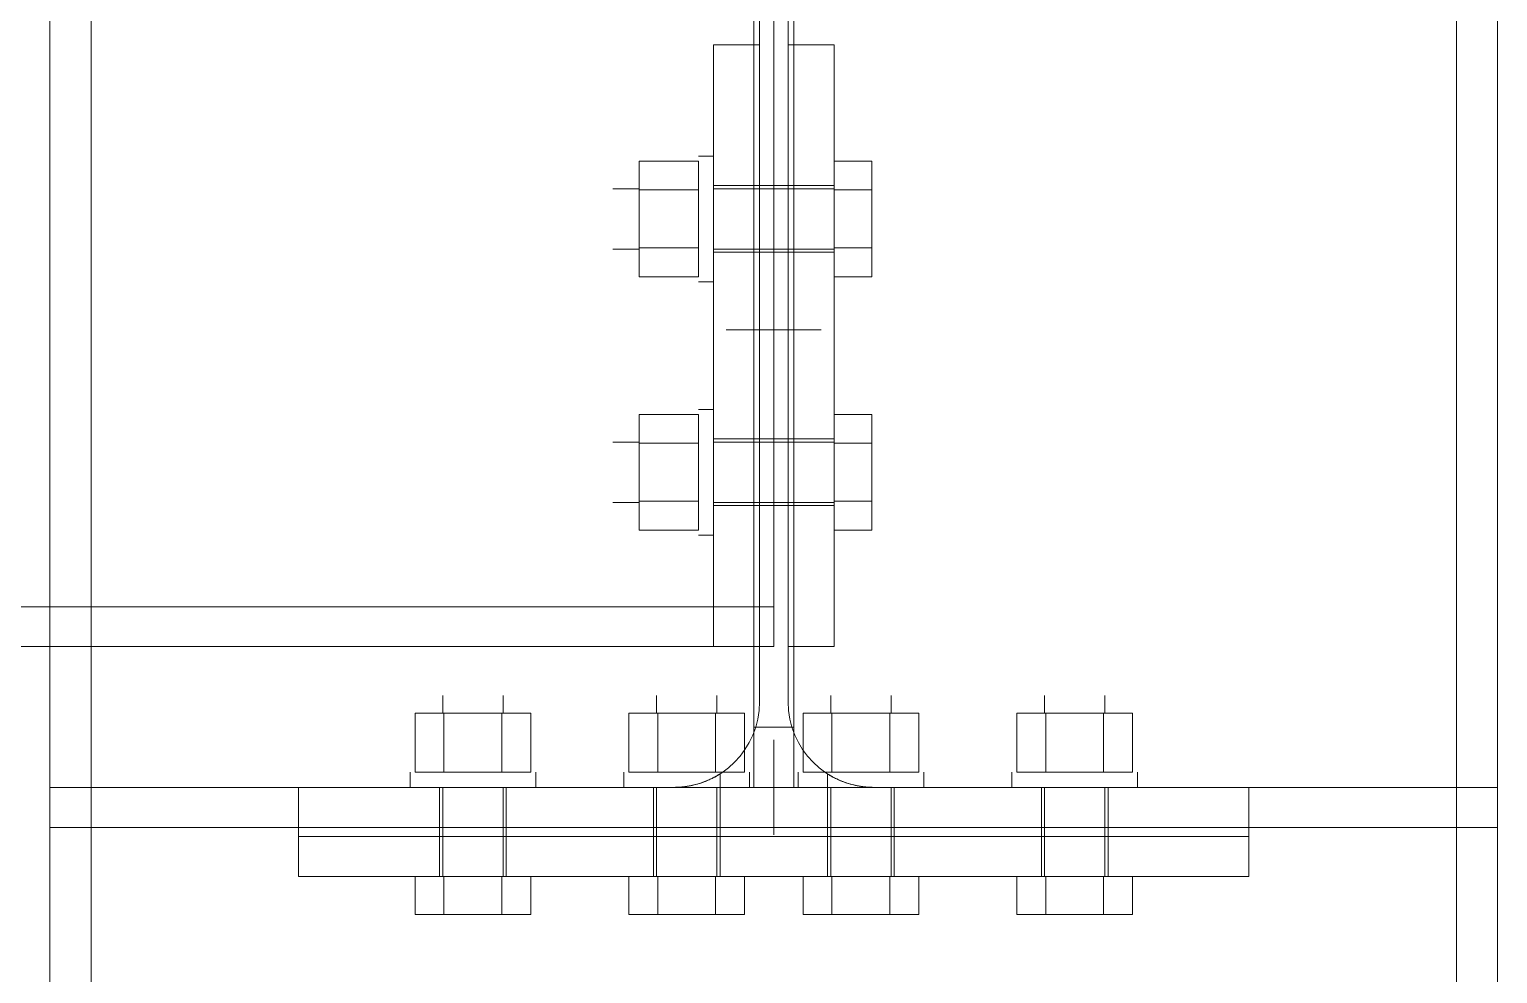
# Model space of a CAD drawing. Header units: millimetres. Extents: x -6949 to 83354, y -55091 to 16861.
# Drawn here: x 37265 to 37728.5, y 3646.7 to 3944.9 of the extents above; entities that cross this region are included whole.
import ezdxf

# ---------------------------------------------------------------- set-up
doc = ezdxf.new("R2010")
doc.units = ezdxf.units.MM
for name, color, linetype, lineweight in [('S-BEAM', 7, 'Continuous', 18), ('S-COLS', 7, 'Continuous', 18), ('S-FSTN', 7, 'Continuous', 18)]:
    doc.layers.add(name, color=color, linetype=linetype, lineweight=lineweight)

# ---------------------------------------------------------------- blocks, each defined once
blk = doc.blocks.new('Sezioni circolari cave-Pilastro - H457x12_5-414954-Est')
at = {"layer": 'S-COLS'}
for p, q in [((-215.5, 12000.000384), (-215.5, 0)), ((228.5, 0), (228.5, 12000.000384))]:
    blk.add_line(p, q, dxfattribs=at)
blk = doc.blocks.new('h-wide flange beams - HE260A-400164-Est')
at = {"layer": 'S-BEAM'}
for p, q in [((7500.00012, 3786.500128), (7500.00012, 3963.500128)), ((7500.00012, 3963.500128), (7500.00012, 3786.500128)), ((7500.00012, 3762.500128), (7500.00012, 3786.500128)), ((7500.00012, 3786.500128), (7500.00012, 3762.500128)), ((0.00012, 3762.500128), (7500.00012, 3762.500128)), ((7500.00012, 3762.500128), (0.00012, 3762.500128)), ((0.00012, 3762.500128), (7500.00012, 3762.500128)), ((7500.00012, 3762.500128), (7500.00012, 3762.500128)), ((7500.00012, 3762.500128), (7500.00012, 3762.500128)), ((7500.00012, 3762.500128), (7500.00012, 3750.000128)), ((7500.00012, 3750.000128), (7500.00012, 3762.500128)), ((0.00012, 3750.000128), (7500.00012, 3750.000128)), ((0.00012, 3750.000128), (7500.00012, 3750.000128)), ((7500.00012, 3750.000128), (7500.00012, 3750.000128))]:
    blk.add_line(p, q, dxfattribs=at)
blk = doc.blocks.new('h-wide flange beams - HE320A-420337-Est')
at = {"layer": 'S-BEAM'}
for p, q in [((7350.00024, 3984.5), (7350.00024, 4000)), ((7350.00024, 4000), (7650.00024, 4000)), ((7650.00024, 4000), (7350.00024, 4000)), ((7350.00024, 4000), (7350.00024, 3984.5)), ((7350.00024, 4000), (7350.00024, 4000)), ((7650.00024, 4000), (7650.00024, 3984.5)), ((7650.00024, 3984.5), (7650.00024, 4000)), ((7650.00024, 4000), (7650.00024, 4000)), ((7468.50024, 3984.5), (7350.00024, 3984.5)), ((7350.00024, 3984.5), (7468.50024, 3984.5)), ((7350.00024, 3984.5), (7350.00024, 3984.5)), ((7650.00024, 3984.5), (7531.50024, 3984.5)), ((7531.50024, 3984.5), (7650.00024, 3984.5)), ((7650.00024, 3984.5), (7650.00024, 3984.5)), ((7495.50024, 3732.5), (7495.50024, 3957.5)), ((7495.50024, 3957.5), (7495.50024, 3732.5)), ((7504.50024, 3957.5), (7504.50024, 3732.5)), ((7504.50024, 3732.5), (7504.50024, 3957.5)), ((7350.00024, 3705.5), (7468.50024, 3705.5)), ((7350.00024, 3690), (7350.00024, 3705.5)), ((7350.00024, 3705.5), (7350.00024, 3690)), ((7468.50024, 3705.5), (7350.00024, 3705.5)), ((7350.00024, 3705.5), (7350.00024, 3705.5)), ((7531.50024, 3705.5), (7650.00024, 3705.5)), ((7650.00024, 3705.5), (7531.50024, 3705.5)), ((7650.00024, 3705.5), (7650.00024, 3690)), ((7650.00024, 3690), (7650.00024, 3705.5)), ((7650.00024, 3705.5), (7650.00024, 3705.5)), ((7650.00024, 3690), (7350.00024, 3690)), ((7350.00024, 3690), (7650.00024, 3690)), ((7350.00024, 3690), (7350.00024, 3690)), ((7650.00024, 3690), (7650.00024, 3690))]:
    blk.add_line(p, q, dxfattribs=at)
for centre, start, end in [((7468.50024, 3957.5), 0, 90), ((7468.50024, 3957.5), 0, 90), ((7531.50024, 3957.5), 90, 180), ((7531.50024, 3957.5), 90, 180), ((7468.50024, 3732.5), 270, 360), ((7468.50024, 3732.5), 270, 0), ((7531.50024, 3732.5), 180, 270), ((7531.50024, 3732.5), 180, 270)]:
    blk.add_arc(centre, 27, start, end, dxfattribs=at)

msp = doc.modelspace()

# ---------------------------------------------------------------- linework, layer by layer
at = {"layer": 'S-BEAM'}
for p, q in [((37495.5, 3957.5), (37495.5, 3732.5)), ((37504.5, 3732.5), (37504.5, 3957.5)), ((37504.5, 3895.53), (37495.5, 3895.53)), ((37504.5, 3895.53), (37495.5, 3895.53)), ((37495.5, 3874.47), (37504.5, 3874.47)), ((37495.5, 3874.47), (37504.5, 3874.47)), ((37504.5, 3815.53), (37495.5, 3815.53)), ((37504.5, 3815.53), (37495.5, 3815.53)), ((37495.5, 3794.47), (37504.5, 3794.47)), ((37495.5, 3794.47), (37504.5, 3794.47)), ((37483.03, 3690), (37483.03, 3709.73)), ((37483.03, 3690), (37483.03, 3709.73)), ((37516.98, 3709.73), (37516.98, 3690)), ((37516.98, 3709.73), (37516.98, 3690)), ((37468.5, 3705.5), (37350, 3705.5)), ((37350, 3705.5), (37350, 3690)), ((37461.98, 3705.5), (37461.98, 3690)), ((37461.98, 3705.5), (37461.98, 3690)), ((37650, 3705.5), (37531.5, 3705.5)), ((37538.03, 3690), (37538.03, 3705.5)), ((37538.03, 3690), (37538.03, 3705.5)), ((37650, 3690), (37650, 3705.5)), ((37350, 3690), (37650, 3690))]:
    msp.add_line(p, q, dxfattribs=at)
for centre, start, end in [((37468.5, 3732.5), 270, 0), ((37531.5, 3732.5), 180, 270)]:
    msp.add_arc(centre, 27, start, end, dxfattribs=at)
for points, knots in [([(37472.5, 3705.8), (37474.11, 3706.04), (37476.33, 3706.59), (37478.64, 3707.46), (37479.75, 3707.95), (37480.54, 3708.33), (37481.23, 3708.69), (37481.8, 3709), (37482.29, 3709.29), (37482.68, 3709.52), (37482.92, 3709.67), (37483.03, 3709.74), (37483.01, 3709.73), (37482.85, 3709.63), (37482.49, 3709.41), (37482, 3709.12), (37481.44, 3708.8), (37480.56, 3708.33), (37478.85, 3707.53), (37476.2, 3706.54), (37473.79, 3705.99), (37472.5, 3705.8)], [-1, -1, -1, -1, -0.861111, -0.791667, -0.756944, -0.722222, -0.6875, -0.652778, -0.618056, -0.583333, -0.548611, -0.513889, -0.479167, -0.444444, -0.388889, -0.361111, -0.333333, -0.277778, -0.222222, -0.111111, 0, 0, 0, 0]), ([(37472.5, 3705.8), (37474.11, 3706.04), (37476.33, 3706.59), (37478.64, 3707.46), (37479.75, 3707.95), (37480.54, 3708.33), (37481.23, 3708.69), (37481.8, 3709), (37482.29, 3709.29), (37482.68, 3709.52), (37482.92, 3709.67), (37483.03, 3709.74), (37483.01, 3709.73), (37482.85, 3709.63), (37482.49, 3709.41), (37482, 3709.12), (37481.44, 3708.8), (37480.56, 3708.33), (37478.85, 3707.53), (37476.2, 3706.54), (37473.79, 3705.99), (37472.5, 3705.8)], [-1, -1, -1, -1, -0.861111, -0.791667, -0.756944, -0.722222, -0.6875, -0.652778, -0.618056, -0.583333, -0.548611, -0.513889, -0.479167, -0.444444, -0.388889, -0.361111, -0.333333, -0.277778, -0.222222, -0.111111, 0, 0, 0, 0]), ([(37527.5, 3705.8), (37526.21, 3705.99), (37523.8, 3706.54), (37521.15, 3707.53), (37519.44, 3708.33), (37518.56, 3708.8), (37518, 3709.12), (37517.51, 3709.41), (37517.15, 3709.63), (37516.99, 3709.73), (37516.98, 3709.74), (37517.09, 3709.67), (37517.33, 3709.52), (37517.71, 3709.29), (37518.2, 3709), (37518.77, 3708.69), (37519.47, 3708.33), (37520.25, 3707.95), (37521.37, 3707.46), (37523.67, 3706.59), (37525.89, 3706.04), (37527.5, 3705.8)], [0, 0, 0, 0, 0.111111, 0.222222, 0.277778, 0.333333, 0.361111, 0.388889, 0.444444, 0.479167, 0.513889, 0.548611, 0.583333, 0.618056, 0.652778, 0.6875, 0.722222, 0.756944, 0.791667, 0.861111, 1, 1, 1, 1]), ([(37527.5, 3705.8), (37526.21, 3705.99), (37523.8, 3706.54), (37521.15, 3707.53), (37519.44, 3708.33), (37518.56, 3708.8), (37518, 3709.12), (37517.51, 3709.41), (37517.15, 3709.63), (37516.99, 3709.73), (37516.98, 3709.74), (37517.09, 3709.67), (37517.33, 3709.52), (37517.71, 3709.29), (37518.2, 3709), (37518.77, 3708.69), (37519.47, 3708.33), (37520.25, 3707.95), (37521.37, 3707.46), (37523.67, 3706.59), (37525.89, 3706.04), (37527.5, 3705.8)], [0, 0, 0, 0, 0.111111, 0.222222, 0.277778, 0.333333, 0.361111, 0.388889, 0.444444, 0.479167, 0.513889, 0.548611, 0.583333, 0.618056, 0.652778, 0.6875, 0.722222, 0.756944, 0.791667, 0.861111, 1, 1, 1, 1])]:
    msp.add_open_spline(points, degree=3, knots=knots, dxfattribs=at)
for points in [[(37468.5, 3705.5), (37469.15, 3705.5), (37470.46, 3705.55), (37471.82, 3705.7), (37472.5, 3705.8)], [(37468.5, 3705.5), (37469.15, 3705.5), (37470.46, 3705.55), (37471.82, 3705.7), (37472.5, 3705.8)], [(37468.5, 3705.5), (37469.15, 3705.5), (37470.46, 3705.55), (37471.82, 3705.7), (37472.5, 3705.8)], [(37468.5, 3705.5), (37469.15, 3705.5), (37470.46, 3705.55), (37471.82, 3705.7), (37472.5, 3705.8)], [(37531.5, 3705.5), (37530.86, 3705.5), (37529.54, 3705.55), (37528.19, 3705.7), (37527.5, 3705.8)], [(37531.5, 3705.5), (37530.86, 3705.5), (37529.54, 3705.55), (37528.19, 3705.7), (37527.5, 3705.8)], [(37531.5, 3705.5), (37530.86, 3705.5), (37529.54, 3705.55), (37528.19, 3705.7), (37527.5, 3705.8)], [(37531.5, 3705.5), (37530.86, 3705.5), (37529.54, 3705.55), (37528.19, 3705.7), (37527.5, 3705.8)]]:
    msp.add_open_spline(points, degree=3, dxfattribs=at)
at = {"layer": 'S-COLS'}
for p, q in [((37271.5, 12000), (37271.5, 0)), ((37284.5, 12000), (37284.5, 0)), ((37284.5, 12000), (37284.5, 0)), ((37715.5, 0), (37715.5, 12000)), ((37728.5, 0), (37728.5, 12000)), ((37728.5, 0), (37728.5, 12000))]:
    msp.add_line(p, q, dxfattribs=at)
at = {"layer": 'S-FSTN'}
for p, q in [((37493.65, 3705.5), (37493.65, 3984.5)), ((37506.35, 3984.5), (37506.35, 3705.5)), ((37480.95, 3750), (37480.95, 3940)), ((37480.95, 3940), (37493.65, 3940)), ((37493.65, 3750), (37493.65, 3940)), ((37493.65, 3940), (37495.5, 3940)), ((37493.65, 3940), (37493.65, 3750)), ((37495.5, 3940), (37495.5, 3750)), ((37504.5, 3750), (37504.5, 3940)), ((37506.35, 3940), (37504.5, 3940)), ((37506.35, 3940), (37506.35, 3750)), ((37506.35, 3750), (37506.35, 3940)), ((37506.35, 3940), (37519.05, 3940)), ((37519.05, 3940), (37519.05, 3750)), ((37457.54, 3894.13), (37457.54, 3903.26)), ((37476.19, 3903.26), (37457.54, 3903.26)), ((37457.54, 3894.13), (37457.54, 3903.26)), ((37476.19, 3903.26), (37457.54, 3903.26)), ((37457.54, 3894.13), (37457.54, 3903.26)), ((37476.19, 3903.26), (37457.54, 3903.26)), ((37457.54, 3894.13), (37457.54, 3903.26)), ((37476.19, 3903.26), (37457.54, 3903.26)), ((37480.95, 3904.84), (37476.19, 3904.84)), ((37480.95, 3904.84), (37476.19, 3904.84)), ((37480.95, 3904.84), (37476.19, 3904.84)), ((37480.95, 3904.84), (37476.19, 3904.84)), ((37476.19, 3903.26), (37476.19, 3894.13)), ((37476.19, 3903.26), (37476.19, 3894.13)), ((37476.19, 3903.26), (37476.19, 3894.13)), ((37476.19, 3903.26), (37476.19, 3894.13)), ((37519.05, 3894.13), (37519.05, 3903.26)), ((37530.96, 3903.26), (37519.05, 3903.26)), ((37519.05, 3894.13), (37519.05, 3903.26)), ((37530.96, 3903.26), (37519.05, 3903.26)), ((37519.05, 3894.13), (37519.05, 3903.26)), ((37530.96, 3903.26), (37519.05, 3903.26)), ((37519.05, 3894.13), (37519.05, 3903.26)), ((37530.96, 3903.26), (37519.05, 3903.26)), ((37530.96, 3903.26), (37530.96, 3894.13)), ((37530.96, 3903.26), (37530.96, 3894.13)), ((37530.96, 3903.26), (37530.96, 3894.13)), ((37530.96, 3903.26), (37530.96, 3894.13)), ((37457.54, 3894.52), (37449.2, 3894.52)), ((37457.54, 3894.52), (37449.2, 3894.52)), ((37457.54, 3894.52), (37449.2, 3894.52)), ((37457.54, 3894.52), (37449.2, 3894.52)), ((37457.54, 3875.87), (37457.54, 3894.13)), ((37476.19, 3894.13), (37457.54, 3894.13)), ((37476.19, 3894.13), (37457.54, 3894.13)), ((37457.54, 3875.87), (37457.54, 3894.13)), ((37476.19, 3894.13), (37457.54, 3894.13)), ((37476.19, 3894.13), (37457.54, 3894.13)), ((37457.54, 3875.87), (37457.54, 3894.13)), ((37476.19, 3894.13), (37457.54, 3894.13)), ((37476.19, 3894.13), (37457.54, 3894.13)), ((37457.54, 3875.87), (37457.54, 3894.13)), ((37476.19, 3894.13), (37457.54, 3894.13)), ((37476.19, 3894.13), (37457.54, 3894.13)), ((37476.19, 3894.13), (37476.19, 3875.87)), ((37476.19, 3894.13), (37476.19, 3875.87)), ((37476.19, 3894.13), (37476.19, 3875.87)), ((37476.19, 3894.13), (37476.19, 3875.87)), ((37493.65, 3895.53), (37480.95, 3895.53)), ((37493.65, 3895.53), (37480.95, 3895.53)), ((37493.65, 3895.53), (37480.95, 3895.53)), ((37493.65, 3895.53), (37480.95, 3895.53)), ((37519.05, 3894.52), (37480.95, 3894.52)), ((37519.05, 3894.52), (37480.95, 3894.52)), ((37519.05, 3894.52), (37480.95, 3894.52)), ((37519.05, 3894.52), (37480.95, 3894.52)), ((37495.5, 3895.53), (37493.65, 3895.53)), ((37495.5, 3895.53), (37493.65, 3895.53)), ((37506.35, 3895.53), (37493.65, 3895.53)), ((37506.35, 3895.53), (37493.65, 3895.53)), ((37506.35, 3895.53), (37504.5, 3895.53)), ((37506.35, 3895.53), (37504.5, 3895.53)), ((37519.05, 3895.53), (37506.35, 3895.53)), ((37519.05, 3895.53), (37506.35, 3895.53)), ((37519.05, 3895.53), (37506.35, 3895.53)), ((37519.05, 3895.53), (37506.35, 3895.53)), ((37519.05, 3875.87), (37519.05, 3894.13)), ((37530.96, 3894.13), (37519.05, 3894.13)), ((37530.96, 3894.13), (37519.05, 3894.13)), ((37519.05, 3875.87), (37519.05, 3894.13)), ((37530.96, 3894.13), (37519.05, 3894.13)), ((37530.96, 3894.13), (37519.05, 3894.13)), ((37519.05, 3875.87), (37519.05, 3894.13)), ((37530.96, 3894.13), (37519.05, 3894.13)), ((37530.96, 3894.13), (37519.05, 3894.13)), ((37519.05, 3875.87), (37519.05, 3894.13)), ((37530.96, 3894.13), (37519.05, 3894.13)), ((37530.96, 3894.13), (37519.05, 3894.13)), ((37530.96, 3894.13), (37530.96, 3875.87)), ((37530.96, 3894.13), (37530.96, 3875.87)), ((37530.96, 3894.13), (37530.96, 3875.87)), ((37530.96, 3894.13), (37530.96, 3875.87)), ((37449.2, 3875.47), (37457.54, 3875.47)), ((37449.2, 3875.47), (37457.54, 3875.47)), ((37449.2, 3875.47), (37457.54, 3875.47)), ((37449.2, 3875.47), (37457.54, 3875.47)), ((37457.54, 3866.74), (37457.54, 3875.87)), ((37476.19, 3875.87), (37457.54, 3875.87)), ((37476.19, 3875.87), (37457.54, 3875.87)), ((37457.54, 3866.74), (37457.54, 3875.87)), ((37476.19, 3875.87), (37457.54, 3875.87)), ((37476.19, 3875.87), (37457.54, 3875.87)), ((37457.54, 3866.74), (37457.54, 3875.87)), ((37476.19, 3875.87), (37457.54, 3875.87)), ((37476.19, 3875.87), (37457.54, 3875.87)), ((37457.54, 3866.74), (37457.54, 3875.87)), ((37476.19, 3875.87), (37457.54, 3875.87)), ((37476.19, 3875.87), (37457.54, 3875.87)), ((37476.19, 3875.87), (37476.19, 3866.74)), ((37476.19, 3875.87), (37476.19, 3866.74)), ((37476.19, 3875.87), (37476.19, 3866.74)), ((37476.19, 3875.87), (37476.19, 3866.74)), ((37480.95, 3875.47), (37519.05, 3875.47)), ((37480.95, 3875.47), (37519.05, 3875.47)), ((37480.95, 3875.47), (37519.05, 3875.47)), ((37480.95, 3875.47), (37519.05, 3875.47)), ((37519.05, 3866.74), (37519.05, 3875.87)), ((37530.96, 3875.87), (37519.05, 3875.87)), ((37530.96, 3875.87), (37519.05, 3875.87)), ((37519.05, 3866.74), (37519.05, 3875.87)), ((37530.96, 3875.87), (37519.05, 3875.87)), ((37530.96, 3875.87), (37519.05, 3875.87)), ((37519.05, 3866.74), (37519.05, 3875.87)), ((37530.96, 3875.87), (37519.05, 3875.87)), ((37530.96, 3875.87), (37519.05, 3875.87)), ((37519.05, 3866.74), (37519.05, 3875.87)), ((37530.96, 3875.87), (37519.05, 3875.87)), ((37530.96, 3875.87), (37519.05, 3875.87)), ((37530.96, 3875.87), (37530.96, 3866.74)), ((37530.96, 3875.87), (37530.96, 3866.74)), ((37530.96, 3875.87), (37530.96, 3866.74)), ((37530.96, 3875.87), (37530.96, 3866.74)), ((37480.95, 3874.47), (37493.65, 3874.47)), ((37480.95, 3874.47), (37493.65, 3874.47)), ((37480.95, 3874.47), (37493.65, 3874.47)), ((37480.95, 3874.47), (37493.65, 3874.47)), ((37493.65, 3874.47), (37495.5, 3874.47)), ((37493.65, 3874.47), (37495.5, 3874.47)), ((37493.65, 3874.47), (37506.35, 3874.47)), ((37493.65, 3874.47), (37506.35, 3874.47)), ((37504.5, 3874.47), (37506.35, 3874.47)), ((37504.5, 3874.47), (37506.35, 3874.47)), ((37506.35, 3874.47), (37519.05, 3874.47)), ((37506.35, 3874.47), (37519.05, 3874.47)), ((37506.35, 3874.47), (37519.05, 3874.47)), ((37506.35, 3874.47), (37519.05, 3874.47)), ((37476.19, 3866.74), (37457.54, 3866.74)), ((37476.19, 3866.74), (37457.54, 3866.74)), ((37476.19, 3866.74), (37457.54, 3866.74)), ((37476.19, 3866.74), (37457.54, 3866.74)), ((37530.96, 3866.74), (37519.05, 3866.74)), ((37530.96, 3866.74), (37519.05, 3866.74)), ((37530.96, 3866.74), (37519.05, 3866.74)), ((37530.96, 3866.74), (37519.05, 3866.74)), ((37476.19, 3865.16), (37480.95, 3865.16)), ((37476.19, 3865.16), (37480.95, 3865.16)), ((37476.19, 3865.16), (37480.95, 3865.16)), ((37476.19, 3865.16), (37480.95, 3865.16)), ((37500, 3865), (37500, 3835)), ((37515, 3850), (37485, 3850)), ((37480.95, 3824.84), (37476.19, 3824.84)), ((37480.95, 3824.84), (37476.19, 3824.84)), ((37480.95, 3824.84), (37476.19, 3824.84)), ((37480.95, 3824.84), (37476.19, 3824.84)), ((37457.54, 3814.13), (37457.54, 3823.26)), ((37476.19, 3823.26), (37457.54, 3823.26)), ((37457.54, 3814.13), (37457.54, 3823.26)), ((37476.19, 3823.26), (37457.54, 3823.26)), ((37457.54, 3814.13), (37457.54, 3823.26)), ((37476.19, 3823.26), (37457.54, 3823.26)), ((37457.54, 3814.13), (37457.54, 3823.26)), ((37476.19, 3823.26), (37457.54, 3823.26)), ((37476.19, 3823.26), (37476.19, 3814.13)), ((37476.19, 3823.26), (37476.19, 3814.13)), ((37476.19, 3823.26), (37476.19, 3814.13)), ((37476.19, 3823.26), (37476.19, 3814.13)), ((37519.05, 3814.13), (37519.05, 3823.26)), ((37530.96, 3823.26), (37519.05, 3823.26)), ((37519.05, 3814.13), (37519.05, 3823.26)), ((37530.96, 3823.26), (37519.05, 3823.26)), ((37519.05, 3814.13), (37519.05, 3823.26)), ((37530.96, 3823.26), (37519.05, 3823.26)), ((37519.05, 3814.13), (37519.05, 3823.26)), ((37530.96, 3823.26), (37519.05, 3823.26)), ((37530.96, 3823.26), (37530.96, 3814.13)), ((37530.96, 3823.26), (37530.96, 3814.13)), ((37530.96, 3823.26), (37530.96, 3814.13)), ((37530.96, 3823.26), (37530.96, 3814.13)), ((37493.65, 3815.53), (37480.95, 3815.53)), ((37493.65, 3815.53), (37480.95, 3815.53)), ((37493.65, 3815.53), (37480.95, 3815.53)), ((37493.65, 3815.53), (37480.95, 3815.53)), ((37495.5, 3815.53), (37493.65, 3815.53)), ((37495.5, 3815.53), (37493.65, 3815.53)), ((37506.35, 3815.53), (37493.65, 3815.53)), ((37506.35, 3815.53), (37493.65, 3815.53)), ((37506.35, 3815.53), (37504.5, 3815.53)), ((37506.35, 3815.53), (37504.5, 3815.53)), ((37519.05, 3815.53), (37506.35, 3815.53)), ((37519.05, 3815.53), (37506.35, 3815.53)), ((37519.05, 3815.53), (37506.35, 3815.53)), ((37519.05, 3815.53), (37506.35, 3815.53)), ((37457.54, 3814.52), (37449.2, 3814.52)), ((37457.54, 3814.52), (37449.2, 3814.52)), ((37457.54, 3814.52), (37449.2, 3814.52)), ((37457.54, 3814.52), (37449.2, 3814.52)), ((37457.54, 3795.87), (37457.54, 3814.13)), ((37476.19, 3814.13), (37457.54, 3814.13)), ((37476.19, 3814.13), (37457.54, 3814.13)), ((37457.54, 3795.87), (37457.54, 3814.13)), ((37476.19, 3814.13), (37457.54, 3814.13)), ((37476.19, 3814.13), (37457.54, 3814.13)), ((37457.54, 3795.87), (37457.54, 3814.13)), ((37476.19, 3814.13), (37457.54, 3814.13)), ((37476.19, 3814.13), (37457.54, 3814.13)), ((37457.54, 3795.87), (37457.54, 3814.13)), ((37476.19, 3814.13), (37457.54, 3814.13)), ((37476.19, 3814.13), (37457.54, 3814.13)), ((37476.19, 3814.13), (37476.19, 3795.87)), ((37476.19, 3814.13), (37476.19, 3795.87)), ((37476.19, 3814.13), (37476.19, 3795.87)), ((37476.19, 3814.13), (37476.19, 3795.87)), ((37519.05, 3814.52), (37480.95, 3814.52)), ((37519.05, 3814.52), (37480.95, 3814.52)), ((37519.05, 3814.52), (37480.95, 3814.52)), ((37519.05, 3814.52), (37480.95, 3814.52)), ((37519.05, 3795.87), (37519.05, 3814.13)), ((37530.96, 3814.13), (37519.05, 3814.13)), ((37530.96, 3814.13), (37519.05, 3814.13)), ((37519.05, 3795.87), (37519.05, 3814.13)), ((37530.96, 3814.13), (37519.05, 3814.13)), ((37530.96, 3814.13), (37519.05, 3814.13)), ((37519.05, 3795.87), (37519.05, 3814.13)), ((37530.96, 3814.13), (37519.05, 3814.13)), ((37530.96, 3814.13), (37519.05, 3814.13)), ((37519.05, 3795.87), (37519.05, 3814.13)), ((37530.96, 3814.13), (37519.05, 3814.13)), ((37530.96, 3814.13), (37519.05, 3814.13)), ((37530.96, 3814.13), (37530.96, 3795.87)), ((37530.96, 3814.13), (37530.96, 3795.87)), ((37530.96, 3814.13), (37530.96, 3795.87)), ((37530.96, 3814.13), (37530.96, 3795.87)), ((37449.2, 3795.47), (37457.54, 3795.47)), ((37449.2, 3795.47), (37457.54, 3795.47)), ((37449.2, 3795.47), (37457.54, 3795.47)), ((37449.2, 3795.47), (37457.54, 3795.47)), ((37457.54, 3786.74), (37457.54, 3795.87)), ((37476.19, 3795.87), (37457.54, 3795.87)), ((37476.19, 3795.87), (37457.54, 3795.87)), ((37457.54, 3786.74), (37457.54, 3795.87)), ((37476.19, 3795.87), (37457.54, 3795.87)), ((37476.19, 3795.87), (37457.54, 3795.87)), ((37457.54, 3786.74), (37457.54, 3795.87)), ((37476.19, 3795.87), (37457.54, 3795.87)), ((37476.19, 3795.87), (37457.54, 3795.87)), ((37457.54, 3786.74), (37457.54, 3795.87)), ((37476.19, 3795.87), (37457.54, 3795.87)), ((37476.19, 3795.87), (37457.54, 3795.87)), ((37476.19, 3795.87), (37476.19, 3786.74)), ((37476.19, 3795.87), (37476.19, 3786.74)), ((37476.19, 3795.87), (37476.19, 3786.74)), ((37476.19, 3795.87), (37476.19, 3786.74)), ((37480.95, 3795.47), (37519.05, 3795.47)), ((37480.95, 3795.47), (37519.05, 3795.47)), ((37480.95, 3795.47), (37519.05, 3795.47)), ((37480.95, 3795.47), (37519.05, 3795.47)), ((37480.95, 3794.47), (37493.65, 3794.47)), ((37480.95, 3794.47), (37493.65, 3794.47)), ((37480.95, 3794.47), (37493.65, 3794.47)), ((37480.95, 3794.47), (37493.65, 3794.47)), ((37493.65, 3794.47), (37495.5, 3794.47)), ((37493.65, 3794.47), (37495.5, 3794.47)), ((37493.65, 3794.47), (37506.35, 3794.47)), ((37493.65, 3794.47), (37506.35, 3794.47)), ((37504.5, 3794.47), (37506.35, 3794.47)), ((37504.5, 3794.47), (37506.35, 3794.47)), ((37506.35, 3794.47), (37519.05, 3794.47)), ((37506.35, 3794.47), (37519.05, 3794.47)), ((37506.35, 3794.47), (37519.05, 3794.47)), ((37506.35, 3794.47), (37519.05, 3794.47)), ((37519.05, 3786.74), (37519.05, 3795.87)), ((37530.96, 3795.87), (37519.05, 3795.87)), ((37530.96, 3795.87), (37519.05, 3795.87)), ((37519.05, 3786.74), (37519.05, 3795.87)), ((37530.96, 3795.87), (37519.05, 3795.87)), ((37530.96, 3795.87), (37519.05, 3795.87)), ((37519.05, 3786.74), (37519.05, 3795.87)), ((37530.96, 3795.87), (37519.05, 3795.87)), ((37530.96, 3795.87), (37519.05, 3795.87)), ((37519.05, 3786.74), (37519.05, 3795.87)), ((37530.96, 3795.87), (37519.05, 3795.87)), ((37530.96, 3795.87), (37519.05, 3795.87)), ((37530.96, 3795.87), (37530.96, 3786.74)), ((37530.96, 3795.87), (37530.96, 3786.74)), ((37530.96, 3795.87), (37530.96, 3786.74)), ((37530.96, 3795.87), (37530.96, 3786.74)), ((37476.19, 3786.74), (37457.54, 3786.74)), ((37476.19, 3786.74), (37457.54, 3786.74)), ((37476.19, 3786.74), (37457.54, 3786.74)), ((37476.19, 3786.74), (37457.54, 3786.74)), ((37476.19, 3785.16), (37480.95, 3785.16)), ((37476.19, 3785.16), (37480.95, 3785.16)), ((37476.19, 3785.16), (37480.95, 3785.16)), ((37476.19, 3785.16), (37480.95, 3785.16)), ((37530.96, 3786.74), (37519.05, 3786.74)), ((37530.96, 3786.74), (37519.05, 3786.74)), ((37530.96, 3786.74), (37519.05, 3786.74)), ((37530.96, 3786.74), (37519.05, 3786.74)), ((37480.95, 3750), (37493.65, 3750)), ((37493.65, 3750), (37495.5, 3750)), ((37506.35, 3750), (37504.5, 3750)), ((37506.35, 3750), (37519.05, 3750)), ((37395.48, 3734.45), (37395.48, 3728.92)), ((37395.48, 3734.45), (37395.48, 3728.92)), ((37414.53, 3728.92), (37414.53, 3734.45)), ((37414.53, 3728.92), (37414.53, 3734.45)), ((37462.98, 3734.45), (37462.98, 3728.92)), ((37462.98, 3734.45), (37462.98, 3728.92)), ((37482.03, 3728.92), (37482.03, 3734.45)), ((37482.03, 3728.92), (37482.03, 3734.45)), ((37517.98, 3734.45), (37517.98, 3728.92)), ((37517.98, 3734.45), (37517.98, 3728.92)), ((37537.03, 3728.92), (37537.03, 3734.45)), ((37537.03, 3728.92), (37537.03, 3734.45)), ((37585.48, 3734.45), (37585.48, 3728.92)), ((37585.48, 3734.45), (37585.48, 3728.92)), ((37604.53, 3728.92), (37604.53, 3734.45)), ((37604.53, 3728.92), (37604.53, 3734.45)), ((37386.74, 3728.92), (37395.87, 3728.92)), ((37386.74, 3710.26), (37386.74, 3728.92)), ((37386.74, 3728.92), (37395.87, 3728.92)), ((37386.74, 3710.26), (37386.74, 3728.92)), ((37395.87, 3728.92), (37414.13, 3728.92)), ((37395.87, 3710.26), (37395.87, 3728.92)), ((37395.87, 3710.26), (37395.87, 3728.92)), ((37395.87, 3728.92), (37414.13, 3728.92)), ((37395.87, 3710.26), (37395.87, 3728.92)), ((37395.87, 3710.26), (37395.87, 3728.92)), ((37414.13, 3728.92), (37423.26, 3728.92)), ((37414.13, 3710.26), (37414.13, 3728.92)), ((37414.13, 3710.26), (37414.13, 3728.92)), ((37414.13, 3728.92), (37423.26, 3728.92)), ((37414.13, 3710.26), (37414.13, 3728.92)), ((37414.13, 3710.26), (37414.13, 3728.92)), ((37423.26, 3710.26), (37423.26, 3728.92)), ((37423.26, 3710.26), (37423.26, 3728.92)), ((37454.24, 3728.92), (37463.37, 3728.92)), ((37454.24, 3710.26), (37454.24, 3728.92)), ((37454.24, 3728.92), (37463.37, 3728.92)), ((37454.24, 3710.26), (37454.24, 3728.92)), ((37463.37, 3728.92), (37481.63, 3728.92)), ((37463.37, 3710.26), (37463.37, 3728.92)), ((37463.37, 3710.26), (37463.37, 3728.92)), ((37463.37, 3728.92), (37481.63, 3728.92)), ((37463.37, 3710.26), (37463.37, 3728.92)), ((37463.37, 3710.26), (37463.37, 3728.92)), ((37481.63, 3728.92), (37490.76, 3728.92)), ((37481.63, 3710.26), (37481.63, 3728.92)), ((37481.63, 3710.26), (37481.63, 3728.92)), ((37481.63, 3728.92), (37490.76, 3728.92)), ((37481.63, 3710.26), (37481.63, 3728.92)), ((37481.63, 3710.26), (37481.63, 3728.92)), ((37490.76, 3710.26), (37490.76, 3728.92)), ((37490.76, 3710.26), (37490.76, 3728.92)), ((37509.24, 3728.92), (37518.37, 3728.92)), ((37509.24, 3710.26), (37509.24, 3728.92)), ((37509.24, 3728.92), (37518.37, 3728.92)), ((37509.24, 3710.26), (37509.24, 3728.92)), ((37518.37, 3728.92), (37536.63, 3728.92)), ((37518.37, 3710.26), (37518.37, 3728.92)), ((37518.37, 3710.26), (37518.37, 3728.92)), ((37518.37, 3728.92), (37536.63, 3728.92)), ((37518.37, 3710.26), (37518.37, 3728.92)), ((37518.37, 3710.26), (37518.37, 3728.92)), ((37536.63, 3728.92), (37545.76, 3728.92)), ((37536.63, 3710.26), (37536.63, 3728.92)), ((37536.63, 3710.26), (37536.63, 3728.92)), ((37536.63, 3728.92), (37545.76, 3728.92)), ((37536.63, 3710.26), (37536.63, 3728.92)), ((37536.63, 3710.26), (37536.63, 3728.92)), ((37545.76, 3710.26), (37545.76, 3728.92)), ((37545.76, 3710.26), (37545.76, 3728.92)), ((37576.74, 3728.92), (37585.87, 3728.92)), ((37576.74, 3710.26), (37576.74, 3728.92)), ((37576.74, 3728.92), (37585.87, 3728.92)), ((37576.74, 3710.26), (37576.74, 3728.92)), ((37585.87, 3728.92), (37604.13, 3728.92)), ((37585.87, 3710.26), (37585.87, 3728.92)), ((37585.87, 3710.26), (37585.87, 3728.92)), ((37585.87, 3728.92), (37604.13, 3728.92)), ((37585.87, 3710.26), (37585.87, 3728.92)), ((37585.87, 3710.26), (37585.87, 3728.92)), ((37604.13, 3728.92), (37613.26, 3728.92)), ((37604.13, 3710.26), (37604.13, 3728.92)), ((37604.13, 3710.26), (37604.13, 3728.92)), ((37604.13, 3728.92), (37613.26, 3728.92)), ((37604.13, 3710.26), (37604.13, 3728.92)), ((37604.13, 3710.26), (37604.13, 3728.92)), ((37613.26, 3710.26), (37613.26, 3728.92)), ((37613.26, 3710.26), (37613.26, 3728.92)), ((37493.65, 3724.55), (37506.35, 3724.55)), ((37500, 3720.5), (37500, 3690.5)), ((37500, 3720.5), (37500, 3690.5)), ((37385.16, 3710.26), (37385.16, 3705.5)), ((37385.16, 3710.26), (37385.16, 3705.5)), ((37395.87, 3710.26), (37386.74, 3710.26)), ((37395.87, 3710.26), (37386.74, 3710.26)), ((37414.13, 3710.26), (37395.87, 3710.26)), ((37414.13, 3710.26), (37395.87, 3710.26)), ((37423.26, 3710.26), (37414.13, 3710.26)), ((37423.26, 3710.26), (37414.13, 3710.26)), ((37424.84, 3705.5), (37424.84, 3710.26)), ((37424.84, 3705.5), (37424.84, 3710.26)), ((37452.66, 3710.26), (37452.66, 3705.5)), ((37452.66, 3710.26), (37452.66, 3705.5)), ((37463.37, 3710.26), (37454.24, 3710.26)), ((37463.37, 3710.26), (37454.24, 3710.26)), ((37481.63, 3710.26), (37463.37, 3710.26)), ((37481.63, 3710.26), (37463.37, 3710.26)), ((37490.76, 3710.26), (37481.63, 3710.26)), ((37490.76, 3710.26), (37481.63, 3710.26)), ((37492.34, 3705.5), (37492.34, 3710.26)), ((37492.34, 3705.5), (37492.34, 3710.26)), ((37507.66, 3710.26), (37507.66, 3705.5)), ((37507.66, 3710.26), (37507.66, 3705.5)), ((37518.37, 3710.26), (37509.24, 3710.26)), ((37518.37, 3710.26), (37509.24, 3710.26)), ((37536.63, 3710.26), (37518.37, 3710.26)), ((37536.63, 3710.26), (37518.37, 3710.26)), ((37545.76, 3710.26), (37536.63, 3710.26)), ((37545.76, 3710.26), (37536.63, 3710.26)), ((37547.34, 3705.5), (37547.34, 3710.26)), ((37547.34, 3705.5), (37547.34, 3710.26)), ((37575.16, 3710.26), (37575.16, 3705.5)), ((37575.16, 3710.26), (37575.16, 3705.5)), ((37585.87, 3710.26), (37576.74, 3710.26)), ((37585.87, 3710.26), (37576.74, 3710.26)), ((37604.13, 3710.26), (37585.87, 3710.26)), ((37604.13, 3710.26), (37585.87, 3710.26)), ((37613.26, 3710.26), (37604.13, 3710.26)), ((37613.26, 3710.26), (37604.13, 3710.26)), ((37614.84, 3705.5), (37614.84, 3710.26)), ((37614.84, 3705.5), (37614.84, 3710.26)), ((37271.5, 3705.5), (37350, 3705.5)), ((37271.5, 3692.8), (37271.5, 3705.5)), ((37350, 3705.5), (37650, 3705.5)), ((37350, 3692.8), (37350, 3705.5)), ((37394.48, 3705.5), (37394.48, 3692.8)), ((37394.48, 3705.5), (37394.48, 3692.8)), ((37395.48, 3705.5), (37395.48, 3677.3)), ((37395.48, 3705.5), (37395.48, 3677.3)), ((37414.53, 3677.3), (37414.53, 3705.5)), ((37414.53, 3677.3), (37414.53, 3705.5)), ((37415.53, 3692.8), (37415.53, 3705.5)), ((37415.53, 3692.8), (37415.53, 3705.5)), ((37462.98, 3705.5), (37462.98, 3677.3)), ((37462.98, 3705.5), (37462.98, 3677.3)), ((37482.03, 3677.3), (37482.03, 3705.5)), ((37482.03, 3677.3), (37482.03, 3705.5)), ((37515, 3705.5), (37485, 3705.5)), ((37515, 3705.5), (37485, 3705.5)), ((37493.65, 3705.5), (37506.35, 3705.5)), ((37517.98, 3705.5), (37517.98, 3677.3)), ((37517.98, 3705.5), (37517.98, 3677.3)), ((37537.03, 3677.3), (37537.03, 3705.5)), ((37537.03, 3677.3), (37537.03, 3705.5)), ((37584.48, 3705.5), (37584.48, 3692.8)), ((37584.48, 3705.5), (37584.48, 3692.8)), ((37585.48, 3705.5), (37585.48, 3677.3)), ((37585.48, 3705.5), (37585.48, 3677.3)), ((37604.53, 3677.3), (37604.53, 3705.5)), ((37604.53, 3677.3), (37604.53, 3705.5)), ((37605.53, 3692.8), (37605.53, 3705.5)), ((37605.53, 3692.8), (37605.53, 3705.5)), ((37650, 3705.5), (37728.5, 3705.5)), ((37650, 3692.8), (37650, 3705.5)), ((37728.5, 3692.8), (37728.5, 3705.5)), ((37350, 3692.8), (37271.5, 3692.8)), ((37350, 3692.8), (37650, 3692.8)), ((37350, 3692.8), (37350, 3690)), ((37650, 3692.8), (37350, 3692.8)), ((37650, 3690), (37350, 3690)), ((37350, 3690), (37650, 3690)), ((37350, 3677.3), (37350, 3690)), ((37394.48, 3692.8), (37394.48, 3690)), ((37394.48, 3692.8), (37394.48, 3690)), ((37394.48, 3690), (37394.48, 3677.3)), ((37394.48, 3690), (37394.48, 3677.3)), ((37415.53, 3690), (37415.53, 3692.8)), ((37415.53, 3690), (37415.53, 3692.8)), ((37415.53, 3677.3), (37415.53, 3690)), ((37415.53, 3677.3), (37415.53, 3690)), ((37461.98, 3690), (37461.98, 3677.3)), ((37461.98, 3690), (37461.98, 3677.3)), ((37483.03, 3677.3), (37483.03, 3690)), ((37483.03, 3677.3), (37483.03, 3690)), ((37516.98, 3690), (37516.98, 3677.3)), ((37516.98, 3690), (37516.98, 3677.3)), ((37538.03, 3677.3), (37538.03, 3690)), ((37538.03, 3677.3), (37538.03, 3690)), ((37584.48, 3692.8), (37584.48, 3690)), ((37584.48, 3692.8), (37584.48, 3690)), ((37584.48, 3690), (37584.48, 3677.3)), ((37584.48, 3690), (37584.48, 3677.3)), ((37605.53, 3690), (37605.53, 3692.8)), ((37605.53, 3690), (37605.53, 3692.8)), ((37605.53, 3677.3), (37605.53, 3690)), ((37605.53, 3677.3), (37605.53, 3690)), ((37650, 3692.8), (37650, 3690)), ((37728.5, 3692.8), (37650, 3692.8)), ((37650, 3677.3), (37650, 3690)), ((37650, 3677.3), (37350, 3677.3)), ((37386.74, 3677.3), (37395.87, 3677.3)), ((37386.74, 3665.39), (37386.74, 3677.3)), ((37386.74, 3677.3), (37395.87, 3677.3)), ((37386.74, 3665.39), (37386.74, 3677.3)), ((37395.87, 3677.3), (37414.13, 3677.3)), ((37395.87, 3665.39), (37395.87, 3677.3)), ((37395.87, 3665.39), (37395.87, 3677.3)), ((37395.87, 3677.3), (37414.13, 3677.3)), ((37395.87, 3665.39), (37395.87, 3677.3)), ((37395.87, 3665.39), (37395.87, 3677.3)), ((37414.13, 3677.3), (37423.26, 3677.3)), ((37414.13, 3665.39), (37414.13, 3677.3)), ((37414.13, 3665.39), (37414.13, 3677.3)), ((37414.13, 3677.3), (37423.26, 3677.3)), ((37414.13, 3665.39), (37414.13, 3677.3)), ((37414.13, 3665.39), (37414.13, 3677.3)), ((37423.26, 3665.39), (37423.26, 3677.3)), ((37423.26, 3665.39), (37423.26, 3677.3)), ((37454.24, 3677.3), (37463.37, 3677.3)), ((37454.24, 3665.39), (37454.24, 3677.3)), ((37454.24, 3677.3), (37463.37, 3677.3)), ((37454.24, 3665.39), (37454.24, 3677.3)), ((37463.37, 3677.3), (37481.63, 3677.3)), ((37463.37, 3665.39), (37463.37, 3677.3)), ((37463.37, 3665.39), (37463.37, 3677.3)), ((37463.37, 3677.3), (37481.63, 3677.3)), ((37463.37, 3665.39), (37463.37, 3677.3)), ((37463.37, 3665.39), (37463.37, 3677.3)), ((37481.63, 3677.3), (37490.76, 3677.3)), ((37481.63, 3665.39), (37481.63, 3677.3)), ((37481.63, 3665.39), (37481.63, 3677.3)), ((37481.63, 3677.3), (37490.76, 3677.3)), ((37481.63, 3665.39), (37481.63, 3677.3)), ((37481.63, 3665.39), (37481.63, 3677.3)), ((37490.76, 3665.39), (37490.76, 3677.3)), ((37490.76, 3665.39), (37490.76, 3677.3)), ((37509.24, 3677.3), (37518.37, 3677.3)), ((37509.24, 3665.39), (37509.24, 3677.3)), ((37509.24, 3677.3), (37518.37, 3677.3)), ((37509.24, 3665.39), (37509.24, 3677.3)), ((37518.37, 3677.3), (37536.63, 3677.3)), ((37518.37, 3665.39), (37518.37, 3677.3)), ((37518.37, 3665.39), (37518.37, 3677.3)), ((37518.37, 3677.3), (37536.63, 3677.3)), ((37518.37, 3665.39), (37518.37, 3677.3)), ((37518.37, 3665.39), (37518.37, 3677.3)), ((37536.63, 3677.3), (37545.76, 3677.3)), ((37536.63, 3665.39), (37536.63, 3677.3)), ((37536.63, 3665.39), (37536.63, 3677.3)), ((37536.63, 3677.3), (37545.76, 3677.3)), ((37536.63, 3665.39), (37536.63, 3677.3)), ((37536.63, 3665.39), (37536.63, 3677.3)), ((37545.76, 3665.39), (37545.76, 3677.3)), ((37545.76, 3665.39), (37545.76, 3677.3)), ((37576.74, 3677.3), (37585.87, 3677.3)), ((37576.74, 3665.39), (37576.74, 3677.3)), ((37576.74, 3677.3), (37585.87, 3677.3)), ((37576.74, 3665.39), (37576.74, 3677.3)), ((37585.87, 3677.3), (37604.13, 3677.3)), ((37585.87, 3665.39), (37585.87, 3677.3)), ((37585.87, 3665.39), (37585.87, 3677.3)), ((37585.87, 3677.3), (37604.13, 3677.3)), ((37585.87, 3665.39), (37585.87, 3677.3)), ((37585.87, 3665.39), (37585.87, 3677.3)), ((37604.13, 3677.3), (37613.26, 3677.3)), ((37604.13, 3665.39), (37604.13, 3677.3)), ((37604.13, 3665.39), (37604.13, 3677.3)), ((37604.13, 3677.3), (37613.26, 3677.3)), ((37604.13, 3665.39), (37604.13, 3677.3)), ((37604.13, 3665.39), (37604.13, 3677.3)), ((37613.26, 3665.39), (37613.26, 3677.3)), ((37613.26, 3665.39), (37613.26, 3677.3)), ((37395.87, 3665.39), (37386.74, 3665.39)), ((37395.87, 3665.39), (37386.74, 3665.39)), ((37414.13, 3665.39), (37395.87, 3665.39)), ((37414.13, 3665.39), (37395.87, 3665.39)), ((37423.26, 3665.39), (37414.13, 3665.39)), ((37423.26, 3665.39), (37414.13, 3665.39)), ((37463.37, 3665.39), (37454.24, 3665.39)), ((37463.37, 3665.39), (37454.24, 3665.39)), ((37481.63, 3665.39), (37463.37, 3665.39)), ((37481.63, 3665.39), (37463.37, 3665.39)), ((37490.76, 3665.39), (37481.63, 3665.39)), ((37490.76, 3665.39), (37481.63, 3665.39)), ((37518.37, 3665.39), (37509.24, 3665.39)), ((37518.37, 3665.39), (37509.24, 3665.39)), ((37536.63, 3665.39), (37518.37, 3665.39)), ((37536.63, 3665.39), (37518.37, 3665.39)), ((37545.76, 3665.39), (37536.63, 3665.39)), ((37545.76, 3665.39), (37536.63, 3665.39)), ((37585.87, 3665.39), (37576.74, 3665.39)), ((37585.87, 3665.39), (37576.74, 3665.39)), ((37604.13, 3665.39), (37585.87, 3665.39)), ((37604.13, 3665.39), (37585.87, 3665.39)), ((37613.26, 3665.39), (37604.13, 3665.39)), ((37613.26, 3665.39), (37604.13, 3665.39))]:
    msp.add_line(p, q, dxfattribs=at)

# ---------------------------------------------------------------- block references
at = {"layer": 'S-BEAM'}
for name in ['h-wide flange beams - HE260A-400164-Est', 'h-wide flange beams - HE260A-400164-Est', 'h-wide flange beams - HE260A-400164-Est', 'h-wide flange beams - HE260A-400164-Est', 'h-wide flange beams - HE260A-400164-Est', 'h-wide flange beams - HE260A-400164-Est', 'h-wide flange beams - HE320A-420337-Est']:
    msp.add_blockref(name, (30000, 0), dxfattribs=at)
at = {"layer": 'S-COLS'}
msp.add_blockref('Sezioni circolari cave-Pilastro - H457x12_5-414954-Est', (37500, 0), dxfattribs=at)
msp.add_blockref('Sezioni circolari cave-Pilastro - H457x12_5-414954-Est', (37500, 0), dxfattribs=at)

doc.saveas('drawing.dxf')
